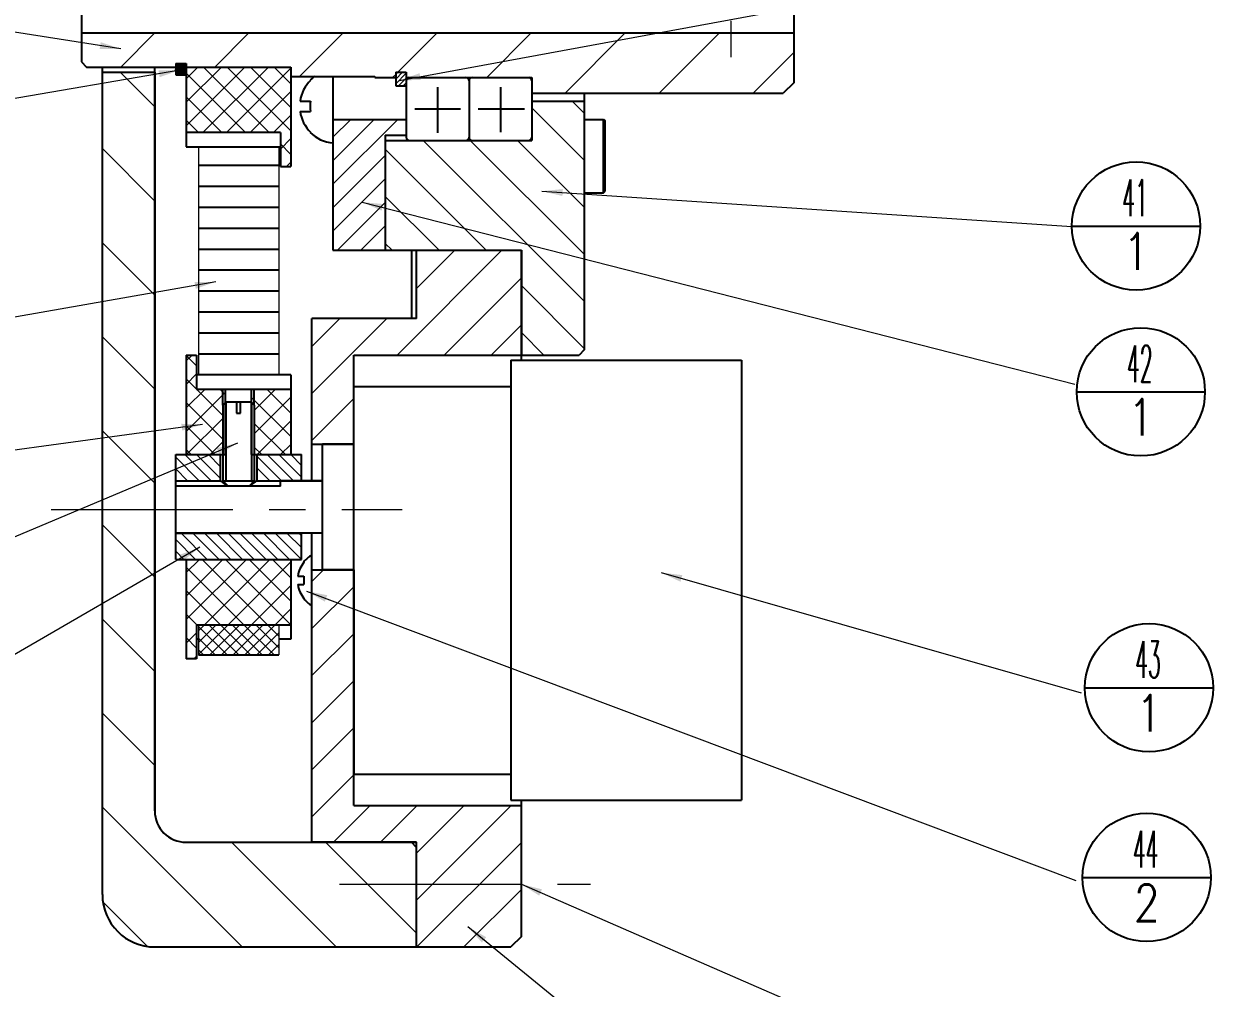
# Model space of a CAD drawing. Header units: millimetres. Extents: x 348 to 7549, y -2121 to -1262.
# Drawn here: x 1054 to 1167.5, y -1534 to -1442 of the extents above; entities that cross this region are included whole.
import ezdxf
from ezdxf.enums import TextEntityAlignment as Align

# ---------------------------------------------------------------- set-up
doc = ezdxf.new("R2010")
doc.units = ezdxf.units.MM
doc.header["$LTSCALE"] = 46.255
doc.linetypes.add('CENTER', pattern=[0.6, 0.375, -0.075, 0.075, -0.075])
doc.layers.get('0').update_dxf_attribs({"linetype": 'CONTINUOUS'})
doc.layers.add('3_ALL_AXES', color=7, linetype='CONTINUOUS')
doc.layers.add('7_ALL_FEATURES', color=7, linetype='CONTINUOUS')
for name, color, linetype, lineweight in [('dim', 82, 'CONTINUOUS', 9), ('中心线', 2, 'CENTER', 13), ('剖面线', 4, 'CONTINUOUS', 13), ('粗实线', 7, 'CONTINUOUS', 20)]:
    doc.layers.add(name, color=color, linetype=linetype, lineweight=lineweight)
doc.styles.add('ROMANC', font='romanc.shx', dxfattribs={"bigfont": 'gbcbig.shx'})
doc.styles.get("Standard").update_dxf_attribs({"font": 'txt', "width": 0.85, "bigfont": 'gbcbig.shx'})
doc.dimstyles.new('YanXiu', dxfattribs={"dimtxt": 2.5, "dimasz": 2.2, "dimexe": 0.66, "dimexo": 0.66, "dimgap": 0.66, "dimtad": 0, "dimtoh": 1, "dimdsep": 46, "dimtxsty": 'ROMANC', "dimcen": 0, "dimclrd": 256, "dimclre": 131, "dimclrt": 42, "dimazin": 2, "dimtfac": 1, "dimtofl": 0, "dimtmove": 0, "dimatfit": 3, "dimfxl": 1, "dimlwd": 5, "dimlwe": 5, "dimarcsym": 0})

msp = doc.modelspace()

# ---------------------------------------------------------------- hatches: boundary and pattern name
at = {"linetype": 'Continuous'}
h = msp.add_hatch(dxfattribs=at)
h.set_pattern_fill('DEFAULT__39', color=2, scale=0.153578, angle=85, style=0, pattern_type=0)
h.set_pattern_definition([(85, (922.42167, -1916.26405), (-0.152994003, 0.01338524), [])])
edge = h.paths.add_edge_path()
edge.add_line((1068.50904, -1435.35129), (1068.50904, -1436.44001))
edge.add_line((1068.50904, -1435.35129), (1069.50904, -1435.35129))
edge.add_line((1069.50904, -1435.35129), (1069.50904, -1436.44001))
edge.add_line((1068.50904, -1436.44001), (1069.50904, -1436.44001))
edge = h.paths.add_edge_path()
edge.add_line((1068.50904, -1445.74001), (1068.50904, -1446.82873))
edge.add_line((1068.50904, -1445.74001), (1069.50904, -1445.74001))
edge.add_line((1069.50904, -1445.74001), (1069.50904, -1446.82873))
edge.add_line((1068.50904, -1446.82873), (1069.50904, -1446.82873))
at = {"layer": '剖面线'}
h = msp.add_hatch(dxfattribs=at)
h.set_pattern_fill('LINE', color=256, scale=2, angle=135, style=0)
h.set_pattern_definition([(135, (-2663.8246, -1356.58), (-4.490128, -4.490128), [])])
h.paths.add_polyline_path([(1066.50904, -1406.09001, 0.414213562), (1061.50904, -1411.09001), (1061.50904, -1435.59001), (1066.50904, -1435.59001), (1066.50904, -1419.09001, -0.414213562), (1069.50904, -1416.09001), (1091.00904, -1416.09001), (1091.50904, -1415.59001), (1091.50904, -1406.09001)])
h.paths.add_polyline_path([(1066.50904, -1446.59001), (1061.50904, -1446.59001), (1061.50904, -1525.09001, 0.414213562), (1066.50904, -1530.09001), (1091.50904, -1530.09001), (1091.50904, -1520.59001), (1091.00904, -1520.09001), (1069.50904, -1520.09001, -0.414213562), (1066.50904, -1517.09001)])
h = msp.add_hatch(dxfattribs=at)
h.set_pattern_fill('LINE', color=256, angle=45, style=0)
h.set_pattern_definition([(45, (-2663.8246, -1356.58), (-2.245064, 2.245064), [])])
h.paths.add_polyline_path([(1101.50904, -1407.09001), (1100.50904, -1406.09001), (1091.50904, -1406.09001), (1091.50904, -1412.09001), (1093.70904, -1412.09001), (1101.50904, -1412.09001)])
h.paths.add_polyline_path([(1101.50904, -1416.09001), (1093.70904, -1416.09001), (1091.50904, -1416.09001), (1091.50904, -1418.59001), (1101.50904, -1418.59001)])
h.paths.add_polyline_path([(1093.70904, -1412.09001), (1091.50904, -1412.09001), (1091.50904, -1412.44001), (1093.50904, -1412.44001), (1093.50904, -1412.29001)])
h.paths.add_polyline_path([(1093.50904, -1415.89001), (1093.50904, -1415.74001), (1091.50904, -1415.74001), (1091.50904, -1416.09001), (1093.70904, -1416.09001)])
h.paths.add_polyline_path([(1101.50904, -1463.59001), (1091.50904, -1463.59001), (1091.50904, -1470.09001), (1081.50904, -1470.09001), (1081.50904, -1482.09001), (1085.50904, -1482.09001), (1085.50904, -1473.59001), (1101.50904, -1473.59001)])
h.paths.add_polyline_path([(1085.50904, -1494.09001), (1081.50904, -1494.09001), (1081.50904, -1520.09001), (1091.50904, -1520.09001), (1091.50904, -1530.09001), (1100.50904, -1530.09001), (1101.50904, -1529.09001), (1101.50904, -1516.59001), (1085.50904, -1516.59001)])
h = msp.add_hatch(dxfattribs=at)
h.set_pattern_fill('LINE', color=256, angle=135, style=0)
h.set_pattern_definition([(135, (-2663.8246, -1356.58), (-2.245064, -2.245064), [])])
h.paths.add_polyline_path([(1107.50904, -1418.09001), (1105.50904, -1418.09001), (1105.50904, -1416.34001), (1101.50904, -1416.34001), (1101.50904, -1418.59001), (1088.50904, -1418.59001), (1088.50904, -1421.59001), (1093.50904, -1421.59001), (1096.50904, -1421.59001), (1096.50904, -1421.94001), (1100.50904, -1421.94001), (1101.50046, -1423.59001), (1100.50904, -1425.24001), (1096.50904, -1425.24001), (1096.50904, -1425.59001), (1093.50904, -1425.59001), (1088.50904, -1425.59001), (1088.50904, -1429.09001), (1102.50904, -1429.09001), (1102.50904, -1432.84001), (1107.50904, -1432.84001)])
h.paths.add_polyline_path([(1107.50904, -1409.09001), (1107.00904, -1408.59001), (1101.50904, -1408.59001), (1101.50904, -1411.84001), (1105.50904, -1411.84001), (1105.50904, -1410.09001), (1107.50904, -1410.09001)])
h.paths.add_polyline_path([(1107.50904, -1449.34001), (1102.50904, -1449.34001), (1102.50904, -1453.09001), (1088.50904, -1453.09001), (1088.50904, -1463.59001), (1101.50904, -1463.59001), (1101.50904, -1473.59001), (1107.00904, -1473.59001), (1107.50904, -1473.09001), (1107.50904, -1473.09001)])
h = msp.add_hatch(dxfattribs=at)
h.set_pattern_fill('NET', color=256, scale=0.5, angle=45, style=0)
h.paths.add_polyline_path([(1079.50904, -1493.09001), (1069.50904, -1493.09001), (1069.50904, -1502.59001), (1070.50904, -1502.59001), (1070.50904, -1499.34001), (1079.50904, -1499.34001)])
h.paths.add_polyline_path([(1073.00904, -1476.84001), (1070.50904, -1476.84001), (1070.50904, -1473.59001), (1069.50904, -1473.59001), (1069.50904, -1483.09001), (1073.00904, -1483.09001), (1073.00904, -1478.36051)])
h.paths.add_polyline_path([(1079.50904, -1476.84001), (1076.00904, -1476.84001), (1076.00904, -1478.36051), (1076.00904, -1483.09001), (1079.50904, -1483.09001)])
h.paths.add_polyline_path([(1076.00904, -1476.84001), (1075.75904, -1476.84001), (1075.75904, -1478.11051), (1076.00904, -1478.36051)])
h.paths.add_polyline_path([(1073.25904, -1476.84001), (1073.00904, -1476.84001), (1073.00904, -1478.36051), (1073.25904, -1478.11051)])
h.paths.add_polyline_path([(1073.00904, -1429.84001), (1069.50904, -1429.84001), (1069.50904, -1436.09001), (1073.00904, -1436.09001), (1073.00904, -1431.36051)])
h.paths.add_polyline_path([(1079.50904, -1426.59001), (1078.50904, -1426.59001), (1078.50904, -1429.84001), (1076.00904, -1429.84001), (1076.00904, -1431.36051), (1076.00904, -1436.09001), (1079.50904, -1436.09001)])
h.paths.add_polyline_path([(1079.50904, -1446.09001), (1069.50904, -1446.09001), (1069.50904, -1452.34001), (1078.50904, -1452.34001), (1078.50904, -1455.59001), (1079.50904, -1455.59001)])
h = msp.add_hatch(dxfattribs=at)
h.set_pattern_fill('NET', color=256, scale=0.25, angle=45, style=0)
h.paths.add_polyline_path([(1078.35353, -1426.96738), (1070.68314, -1426.96738), (1070.68314, -1429.84001), (1078.35353, -1429.84001)])
h.paths.add_polyline_path([(1078.35353, -1499.34001), (1070.68314, -1499.34001), (1070.68314, -1502.21264), (1078.35353, -1502.21264)])
h = msp.add_hatch(dxfattribs=at)
h.set_pattern_fill('LINE', color=256, scale=2, angle=45, style=0)
h.set_pattern_definition([(45, (-2663.8246, -1356.58), (-4.490128, 4.490128), [])])
h.paths.add_polyline_path([(1102.50904, -1435.09001), (1090.50904, -1435.09001), (1090.50904, -1435.59001), (1089.50904, -1435.59001), (1089.50904, -1435.09001), (1087.50904, -1435.09001), (1087.50904, -1435.19001), (1079.50904, -1435.19001), (1079.50904, -1436.09001), (1077.50904, -1436.09001), (1077.50904, -1437.09001), (1071.50904, -1437.09001), (1071.50904, -1436.09001), (1069.50904, -1436.09001), (1069.50904, -1436.44001), (1068.50904, -1436.44001), (1068.50904, -1436.09001), (1060.00911, -1436.09001), (1059.50904, -1436.59007), (1059.50904, -1439.34001), (1119.50904, -1439.34001), (1119.50904, -1438.58999), (1119.50904, -1433.59001), (1102.50904, -1433.59001)])
h.paths.add_polyline_path([(1059.50904, -1442.84001), (1059.50904, -1445.58995), (1060.00911, -1446.09001), (1068.50904, -1446.09001), (1068.50904, -1445.74001), (1069.50904, -1445.74001), (1069.50904, -1446.09001), (1079.50904, -1446.09001), (1079.50904, -1446.99001), (1081.76735, -1446.99001, -0.000669969), (1081.77499, -1446.98451, 0.000669969), (1081.76735, -1446.99001), (1087.50904, -1446.99001), (1087.50904, -1447.09001), (1089.50904, -1447.09001), (1089.50904, -1446.59001), (1090.50904, -1446.59001), (1090.50904, -1447.09001), (1102.50904, -1447.09001), (1102.50904, -1448.59001), (1126.50902, -1448.59001), (1127.50904, -1447.58999), (1127.50904, -1442.84001)])
h.paths.add_polyline_path([(1127.50904, -1434.59003), (1126.50902, -1433.59001), (1123.50904, -1433.59001), (1123.50904, -1438.83999), (1123.50904, -1439.34001), (1127.50904, -1439.34001)])
h = msp.add_hatch(dxfattribs=at)
h.set_pattern_fill('LINE', color=256, scale=0.1, angle=45, style=0)
h.set_pattern_definition([(45, (-2663.82456, -1356.58012), (-0.224506403, 0.224506403), [])])
h.paths.add_polyline_path([(1090.50904, -1434.30362), (1089.50904, -1434.30362), (1089.50904, -1435.59001), (1090.50904, -1435.59001)])
h.paths.add_polyline_path([(1090.50904, -1446.59001), (1089.50904, -1446.59001), (1089.50904, -1447.8764), (1090.50904, -1447.8764)])
h = msp.add_hatch(dxfattribs=at)
h.set_pattern_fill('LINE', color=256, scale=0.25, angle=135, style=0)
h.set_pattern_definition([(135, (-2663.82456, -1356.5801), (-0.561266, -0.561266), [])])
h.paths.add_polyline_path([(1072.75904, -1485.59001), (1072.75904, -1483.09001), (1068.50904, -1483.09001), (1068.50904, -1485.59001)])
h.paths.add_polyline_path([(1080.50904, -1485.59001), (1080.50904, -1483.09001), (1076.25905, -1483.09001), (1076.25904, -1483.09001), (1076.25904, -1485.59001)])
h.paths.add_polyline_path([(1080.50904, -1493.09001), (1080.50904, -1490.59001), (1068.50904, -1490.59001), (1068.50904, -1493.09001)])

# ---------------------------------------------------------------- linework, layer by layer
at = {"color": 7, "linetype": 'Continuous'}
for p, q in [((1127.50904, -1434.59003), (1127.50904, -1447.58999)), ((1059.50904, -1436.59007), (1059.50904, -1445.58995)), ((1059.50904, -1442.84001), (1127.50904, -1442.84001)), ((1059.50904, -1442.84001), (1059.50904, -1445.58995)), ((1059.50904, -1442.84001), (1127.50904, -1442.84001)), ((1127.50904, -1442.84001), (1127.50904, -1447.58999)), ((1059.50904, -1445.58995), (1060.00911, -1446.09001)), ((1059.50904, -1445.58995), (1060.00911, -1446.09001)), ((1060.00911, -1446.09001), (1068.50904, -1446.09001)), ((1060.00911, -1446.09001), (1068.50904, -1446.09001)), ((1061.50904, -1525.09001), (1061.50904, -1446.09001)), ((1066.50904, -1517.09001), (1066.50904, -1446.09001)), ((1068.50904, -1445.74001), (1068.50904, -1446.82873)), ((1068.50904, -1445.74001), (1069.50904, -1445.74001)), ((1068.50904, -1445.74001), (1069.50904, -1445.74001)), ((1068.50904, -1445.74001), (1068.50904, -1446.09001)), ((1068.50904, -1445.74001), (1068.50904, -1446.83995)), ((1068.50904, -1445.74001), (1069.50904, -1445.74001)), ((1069.50904, -1445.74001), (1069.50904, -1446.82873)), ((1069.50904, -1445.74001), (1069.50904, -1446.09001)), ((1069.50904, -1445.74001), (1069.50904, -1453.71264)), ((1069.50904, -1446.09001), (1069.50904, -1452.34001)), ((1069.50904, -1446.09001), (1079.50904, -1446.09001)), ((1069.50904, -1446.09001), (1079.50904, -1446.09001)), ((1069.50904, -1446.09001), (1079.50904, -1446.09001)), ((1079.50904, -1446.09001), (1079.50904, -1455.59001)), ((1079.50904, -1446.09001), (1079.50904, -1446.99001)), ((1079.50904, -1446.09001), (1079.50904, -1455.59001)), ((1061.50904, -1525.09001), (1061.50904, -1446.59001)), ((1061.50904, -1446.59001), (1066.50904, -1446.59001)), ((1061.50904, -1446.59001), (1066.50904, -1446.59001)), ((1066.50904, -1446.59001), (1066.50904, -1517.09001)), ((1068.50904, -1446.82873), (1069.50904, -1446.82873)), ((1068.50904, -1446.82873), (1069.50904, -1446.82873)), ((1068.50904, -1446.84001), (1069.50904, -1446.84001)), ((1079.50904, -1446.99001), (1087.50904, -1446.99001)), ((1079.50904, -1446.99001), (1087.50904, -1446.99001)), ((1083.50904, -1446.99001), (1083.50904, -1463.59001)), ((1087.50904, -1446.99001), (1087.50904, -1447.09001)), ((1087.50904, -1446.99001), (1087.50904, -1447.09001)), ((1087.50904, -1447.09001), (1089.50904, -1447.09001)), ((1087.50904, -1447.09001), (1089.50904, -1447.09001)), ((1089.50904, -1446.59001), (1089.50904, -1447.8764)), ((1089.50904, -1446.59001), (1090.50904, -1446.59001)), ((1089.50904, -1446.59001), (1090.50904, -1446.59001)), ((1089.50904, -1446.59001), (1089.50904, -1447.09001)), ((1089.50904, -1446.59001), (1089.50904, -1447.88994)), ((1089.50904, -1446.59001), (1090.50904, -1446.59001)), ((1090.50904, -1446.59001), (1090.50904, -1447.8764)), ((1090.50904, -1446.59001), (1090.50904, -1447.09001)), ((1090.50904, -1446.59001), (1090.50904, -1452.79001)), ((1090.50904, -1447.09001), (1102.50904, -1447.09001)), ((1090.50904, -1447.09001), (1102.50904, -1447.09001)), ((1090.50904, -1447.39001), (1090.50904, -1449.25001)), ((1090.80904, -1447.09001), (1096.20904, -1447.09001)), ((1096.50904, -1447.09001), (1096.50904, -1452.79001)), ((1096.50904, -1447.39001), (1096.50904, -1449.25001)), ((1096.50904, -1447.39001), (1096.50904, -1449.25001)), ((1096.80904, -1447.09001), (1102.20904, -1447.09001)), ((1102.50904, -1447.09001), (1102.50904, -1448.59001)), ((1102.50904, -1447.09001), (1102.50904, -1453.09001)), ((1102.50904, -1447.39001), (1102.50904, -1449.25001)), ((1127.50904, -1447.58999), (1126.50902, -1448.59001)), ((1127.50904, -1447.58999), (1126.50902, -1448.59001)), ((1089.50904, -1447.8764), (1090.50904, -1447.8764)), ((1089.50904, -1447.8764), (1090.50904, -1447.8764)), ((1089.50904, -1447.89001), (1090.50904, -1447.89001)), ((1093.50904, -1448.00707), (1093.50904, -1452.38036)), ((1099.50904, -1448.00707), (1099.50904, -1452.32004)), ((1102.50904, -1448.59001), (1126.50902, -1448.59001)), ((1102.50904, -1448.59001), (1126.50902, -1448.59001)), ((1107.50904, -1448.59001), (1107.50904, -1473.09001)), ((1102.50904, -1449.34001), (1102.50904, -1453.09001)), ((1102.50904, -1449.34001), (1107.50904, -1449.34001)), ((1102.50904, -1449.34001), (1107.50904, -1449.34001)), ((1107.50904, -1449.34001), (1107.50904, -1473.09001)), ((1090.50904, -1450.93001), (1090.50904, -1452.79001)), ((1091.33729, -1450.09001), (1095.68492, -1450.09001)), ((1096.50904, -1450.93001), (1096.50904, -1452.79001)), ((1096.50904, -1450.93001), (1096.50904, -1452.79001)), ((1097.37566, -1450.09001), (1101.81387, -1450.09001)), ((1102.50904, -1450.93001), (1102.50904, -1452.79001)), ((1083.50904, -1451.09001), (1083.50904, -1463.59001)), ((1083.50904, -1451.09001), (1090.50904, -1451.09001)), ((1083.50904, -1451.09001), (1090.50904, -1451.09001)), ((1090.50904, -1451.09001), (1090.50904, -1452.59001)), ((1078.50904, -1452.34001), (1069.50904, -1452.34001)), ((1078.50904, -1452.34001), (1069.50904, -1452.34001)), ((1078.50904, -1452.34001), (1078.50904, -1455.59001)), ((1078.50904, -1452.34001), (1078.50904, -1455.59001)), ((1088.50904, -1452.59001), (1090.50904, -1452.59001)), ((1088.50904, -1452.59001), (1088.50904, -1463.59001)), ((1088.50904, -1452.59001), (1090.50904, -1452.59001)), ((1088.50904, -1453.09001), (1088.50904, -1463.59001)), ((1088.50904, -1453.09001), (1102.50904, -1453.09001)), ((1088.50904, -1453.09001), (1102.50904, -1453.09001)), ((1090.80904, -1453.09001), (1096.20904, -1453.09001)), ((1096.80904, -1453.09001), (1102.20904, -1453.09001)), ((1069.50904, -1453.71264), (1078.50904, -1453.71264)), ((1070.68314, -1455.46738), (1078.35353, -1455.46738)), ((1078.50904, -1455.59001), (1079.50904, -1455.59001)), ((1078.50904, -1455.59001), (1079.50904, -1455.59001)), ((1070.68314, -1457.46738), (1078.35353, -1457.46738)), ((1070.68314, -1459.46738), (1078.35353, -1459.46738)), ((1070.68314, -1461.46738), (1078.35353, -1461.46738)), ((1070.68314, -1463.46738), (1078.35353, -1463.46738)), ((1083.50904, -1463.59001), (1088.00904, -1463.59001)), ((1083.50904, -1463.59001), (1088.50904, -1463.59001)), ((1088.50904, -1463.59001), (1101.50904, -1463.59001)), ((1088.50904, -1463.59001), (1101.50904, -1463.59001)), ((1091.00904, -1463.59001), (1091.00904, -1470.09001)), ((1091.50904, -1470.09001), (1091.50904, -1463.59001)), ((1091.50904, -1463.59001), (1101.50904, -1463.59001)), ((1091.50904, -1470.09001), (1091.50904, -1463.59001)), ((1101.50904, -1463.59001), (1101.50904, -1473.59001)), ((1101.50904, -1473.59001), (1101.50904, -1463.59001)), ((1101.50904, -1474.09001), (1101.50904, -1463.59001)), ((1070.68314, -1465.46738), (1078.35353, -1465.46738)), ((1070.68314, -1467.46738), (1078.35353, -1467.46738)), ((1070.68314, -1469.46738), (1078.35353, -1469.46738)), ((1081.50904, -1482.09001), (1081.50904, -1470.09001)), ((1091.50904, -1470.09001), (1081.50904, -1470.09001)), ((1081.50904, -1485.59001), (1081.50904, -1470.09001)), ((1091.50904, -1470.09001), (1081.50904, -1470.09001)), ((1070.68314, -1471.46738), (1078.35353, -1471.46738)), ((1069.50904, -1473.59001), (1069.50904, -1483.09001)), ((1069.50904, -1473.59001), (1069.50904, -1483.09001)), ((1069.50904, -1473.59001), (1070.50904, -1473.59001)), ((1070.50904, -1473.59001), (1070.50904, -1476.84001)), ((1070.50904, -1473.59001), (1070.50904, -1476.84001)), ((1070.68314, -1473.46738), (1078.35353, -1473.46738)), ((1085.50904, -1473.59001), (1101.50904, -1473.59001)), ((1085.50904, -1516.59001), (1085.50904, -1473.59001)), ((1085.50904, -1473.59001), (1107.00904, -1473.59001)), ((1101.50904, -1473.59001), (1107.00904, -1473.59001)), ((1107.50904, -1473.09001), (1107.00904, -1473.59001)), ((1107.50904, -1473.09001), (1107.00904, -1473.59001)), ((1100.50904, -1474.09001), (1122.50904, -1474.09001)), ((1100.50904, -1474.09001), (1100.50904, -1516.09001)), ((1100.50904, -1474.09001), (1122.50904, -1474.09001)), ((1122.50904, -1474.09001), (1122.50904, -1516.09001)), ((1122.50904, -1474.09001), (1122.50904, -1516.09001)), ((1079.50904, -1475.46738), (1070.50904, -1475.46738)), ((1079.50904, -1475.46738), (1079.50904, -1483.09001)), ((1070.50904, -1476.84001), (1073.25904, -1476.84001)), ((1070.50904, -1476.84001), (1079.50904, -1476.84001)), ((1073.25904, -1483.09001), (1073.25904, -1476.84001)), ((1073.25904, -1483.09001), (1073.25904, -1476.84001)), ((1075.75904, -1483.09001), (1075.75904, -1476.84001)), ((1075.75904, -1476.84001), (1079.50904, -1476.84001)), ((1075.75904, -1483.09001), (1075.75904, -1476.84001)), ((1079.50904, -1476.84001), (1079.50904, -1483.09001)), ((1085.50904, -1476.59001), (1100.50904, -1476.59001)), ((1085.50904, -1476.59001), (1100.50904, -1476.59001)), ((1073.27954, -1478.09001), (1073.00904, -1478.36051)), ((1073.27954, -1478.09001), (1073.00904, -1478.36051)), ((1074.30904, -1478.09001), (1073.27954, -1478.09001)), ((1075.73854, -1478.09001), (1073.27954, -1478.09001)), ((1074.30904, -1478.09001), (1074.30904, -1479.14001)), ((1074.30904, -1478.09001), (1074.30904, -1479.14001)), ((1075.73854, -1478.09001), (1074.70904, -1478.09001)), ((1074.70904, -1479.14001), (1074.70904, -1478.09001)), ((1074.70904, -1479.14001), (1074.70904, -1478.09001)), ((1075.73854, -1478.09001), (1076.00904, -1478.36051)), ((1075.73854, -1478.09001), (1076.00904, -1478.36051)), ((1073.00904, -1478.36051), (1073.00904, -1485.59001)), ((1073.00904, -1478.36051), (1073.00904, -1485.59001)), ((1074.30904, -1479.14001), (1074.70904, -1479.14001)), ((1074.30904, -1479.14001), (1074.70904, -1479.14001)), ((1076.00904, -1478.36051), (1076.00904, -1485.59001)), ((1076.00904, -1478.36051), (1076.00904, -1485.59001)), ((1081.50904, -1482.09001), (1085.50904, -1482.09001)), ((1081.50904, -1482.09001), (1085.50904, -1482.09001)), ((1085.50904, -1482.09001), (1082.50904, -1482.09001)), ((1082.50904, -1494.09001), (1082.50904, -1482.09001)), ((1068.50904, -1485.59001), (1068.50904, -1483.09001)), ((1068.50904, -1483.09001), (1072.75904, -1483.09001)), ((1068.50904, -1493.09001), (1068.50904, -1483.09001)), ((1068.50904, -1483.09001), (1073.25904, -1483.09001)), ((1069.50904, -1483.09001), (1073.25904, -1483.09001)), ((1072.75904, -1483.09001), (1072.75904, -1485.59001)), ((1072.75904, -1483.09001), (1072.75904, -1485.59001)), ((1075.75904, -1483.09001), (1079.50904, -1483.09001)), ((1075.75904, -1483.09001), (1080.50904, -1483.09001)), ((1076.25904, -1483.09001), (1076.25904, -1485.59001)), ((1076.25904, -1483.09001), (1080.50904, -1483.09001)), ((1076.25904, -1483.09001), (1076.25904, -1485.59001)), ((1080.50904, -1485.59001), (1080.50904, -1483.09001)), ((1080.50904, -1485.59001), (1080.50904, -1483.09001)), ((1068.50904, -1485.59001), (1072.75904, -1485.59001)), ((1068.50904, -1485.59001), (1072.75904, -1485.59001)), ((1068.50904, -1490.59001), (1068.50904, -1486.09001)), ((1078.50904, -1486.09001), (1068.50904, -1486.09001)), ((1078.50904, -1486.09001), (1068.50904, -1486.09001)), ((1073.00904, -1485.59001), (1073.50904, -1486.09001)), ((1073.00904, -1485.59001), (1073.50904, -1486.09001)), ((1073.00904, -1485.59001), (1076.00904, -1485.59001)), ((1075.50904, -1486.09001), (1073.50904, -1486.09001)), ((1076.00904, -1485.59001), (1075.50904, -1486.09001)), ((1076.00904, -1485.59001), (1075.50904, -1486.09001)), ((1076.25904, -1485.59001), (1080.50904, -1485.59001)), ((1076.25904, -1485.59001), (1082.50904, -1485.59001)), ((1078.50904, -1486.09001), (1078.50904, -1485.59001)), ((1082.50904, -1485.59001), (1078.50904, -1485.59001)), ((1078.50904, -1486.09001), (1078.50904, -1485.59001)), ((1068.50904, -1493.09001), (1068.50904, -1490.59001)), ((1068.50904, -1490.59001), (1080.50904, -1490.59001)), ((1082.50904, -1490.59001), (1068.50904, -1490.59001)), ((1082.50904, -1490.59001), (1068.50904, -1490.59001)), ((1080.50904, -1493.09001), (1080.50904, -1490.59001)), ((1080.50904, -1493.09001), (1080.50904, -1490.59001)), ((1081.50904, -1520.09001), (1081.50904, -1490.59001)), ((1082.50904, -1494.09001), (1082.50904, -1490.59001)), ((1068.50904, -1493.09001), (1080.50904, -1493.09001)), ((1068.50904, -1493.09001), (1080.50904, -1493.09001)), ((1069.50904, -1493.09001), (1069.50904, -1502.59001)), ((1069.50904, -1493.09001), (1079.50904, -1493.09001)), ((1069.50904, -1493.09001), (1069.50904, -1502.59001)), ((1079.50904, -1493.09001), (1079.50904, -1499.34001)), ((1079.50904, -1493.09001), (1079.50904, -1500.71264)), ((1081.50904, -1520.09001), (1081.50904, -1494.09001)), ((1081.50904, -1494.09001), (1085.50904, -1494.09001)), ((1081.50904, -1494.09001), (1085.50904, -1494.09001)), ((1085.50904, -1494.09001), (1082.50904, -1494.09001)), ((1085.50904, -1494.09001), (1085.50904, -1513.59001)), ((1085.50904, -1516.59001), (1085.50904, -1494.09001)), ((1070.50904, -1499.34001), (1070.50904, -1502.59001)), ((1070.50904, -1499.34001), (1079.50904, -1499.34001)), ((1070.50904, -1499.34001), (1070.50904, -1502.59001)), ((1070.50904, -1499.34001), (1079.50904, -1499.34001)), ((1070.68314, -1500.71264), (1070.50904, -1500.71264)), ((1079.50904, -1500.71264), (1078.35353, -1500.71264)), ((1070.50904, -1502.59001), (1069.50904, -1502.59001)), ((1070.50904, -1502.59001), (1069.50904, -1502.59001)), ((1070.68314, -1502.21264), (1078.35353, -1502.21264)), ((1085.50904, -1513.59001), (1100.50904, -1513.59001)), ((1085.50904, -1513.59001), (1100.50904, -1513.59001)), ((1100.50904, -1513.59001), (1100.50904, -1516.09001)), ((1085.50904, -1516.59001), (1101.50904, -1516.59001)), ((1085.50904, -1516.59001), (1101.50904, -1516.59001)), ((1100.50904, -1516.09001), (1122.50904, -1516.09001)), ((1100.50904, -1516.09001), (1122.50904, -1516.09001)), ((1101.50904, -1529.09001), (1101.50904, -1516.09001)), ((1101.50904, -1529.09001), (1101.50904, -1516.59001)), ((1069.50904, -1520.09001), (1091.00904, -1520.09001)), ((1069.50904, -1520.09001), (1091.50904, -1520.09001)), ((1091.50904, -1520.09001), (1081.50904, -1520.09001)), ((1091.50904, -1520.59001), (1091.00904, -1520.09001)), ((1091.50904, -1520.59001), (1091.00904, -1520.09001)), ((1091.50904, -1530.09001), (1091.50904, -1520.09001)), ((1091.50904, -1530.09001), (1091.50904, -1520.09001)), ((1091.50904, -1530.09001), (1091.50904, -1520.59001)), ((1101.50904, -1529.09001), (1100.50904, -1530.09001)), ((1101.50904, -1529.09001), (1100.50904, -1530.09001)), ((1066.50904, -1530.09001), (1091.50904, -1530.09001)), ((1066.50904, -1530.09001), (1100.50904, -1530.09001)), ((1091.50904, -1530.09001), (1100.50904, -1530.09001))]:
    msp.add_line(p, q, dxfattribs=at)
at = {"color": 2, "linetype": 'Continuous'}
for p, q in [((1154.06886, -1461.27049), (1166.31516, -1461.27049)), ((1073.00904, -1478.36051), (1073.00904, -1476.84001)), ((1076.00904, -1478.36051), (1076.00904, -1476.84001)), ((1154.51836, -1477.09858), (1166.76466, -1477.09858)), ((1073.27954, -1478.09001), (1073.27954, -1485.59001)), ((1075.73854, -1478.09001), (1075.73854, -1485.59001)), ((1155.30307, -1505.3484), (1167.54937, -1505.3484)), ((1155.08203, -1523.45494), (1167.32833, -1523.45494))]:
    msp.add_line(p, q, dxfattribs=at)
for centre in [(1160.19201, -1461.27049), (1160.64151, -1477.09858), (1161.42622, -1505.3484), (1161.20518, -1523.45494)]:
    msp.add_circle(centre, 6.12315, dxfattribs=at)
at = {"color": 7, "linetype": 'Continuous'}
for centre, radius, start, end in [((1090.80904, -1447.39001), 0.3, 90, 180), ((1096.20904, -1447.39001), 0.3, 0, 90), ((1096.80904, -1447.39001), 0.3, 90, 180), ((1102.20904, -1447.39001), 0.3, 0, 90), ((1090.80904, -1452.79001), 0.3, 180, 270), ((1096.20904, -1452.79001), 0.3, 270, 360), ((1096.80904, -1452.79001), 0.3, 180, 270), ((1102.20904, -1452.79001), 0.3, 270, 360), ((1069.50904, -1517.09001), 3, 180, 270), ((1066.50904, -1525.09001), 5, 180, 270)]:
    msp.add_arc(centre, radius, start, end, dxfattribs=at)
for points, start_tangent, end_tangent in [([(1073.4099, -1485.99344), (1073.34444, -1485.95839), (1073.13265, -1485.83569), (1072.96579, -1485.73011), (1072.84776, -1485.65128), (1072.77964, -1485.60438), (1072.75904, -1485.59001)], (-0.88564794, 0.464357327), (-0.819232581, 0.5734614)), ([(1076.25904, -1485.59001), (1076.23823, -1485.60453), (1076.16974, -1485.65168), (1076.05139, -1485.7307), (1075.88437, -1485.83634), (1075.67222, -1485.95917), (1075.60812, -1485.99347)], (-0.819230092, -0.573464957), (-0.885654955, -0.464343946))]:
    msp.add_spline(points, degree=3, dxfattribs=dict(at, start_tangent=start_tangent, end_tangent=end_tangent))
at = {"layer": '3_ALL_AXES', "color": 7, "linetype": 'Continuous'}
for p, q in [((1107.50904, -1451.09001), (1109.35904, -1451.09001)), ((1107.50904, -1458.09001), (1109.35904, -1458.09001))]:
    msp.add_line(p, q, dxfattribs=at)
for centre, radius, start, end in [((1083.8231, -1449.84001), 3.51406, 125.6500487, 134.6488364), ((1083.8231, -1449.84001), 3.51406, 225.3511634, 264.8724596), ((1082.88456, -1495.09001), 2.77552, 119.753897, 140.9120712), ((1082.88456, -1495.09001), 2.77552, 219.0879286, 240.246103)]:
    msp.add_arc(centre, radius, start, end, dxfattribs=at)
at = {"layer": '7_ALL_FEATURES', "color": 7, "linetype": 'Continuous'}
for p, q in [((1081.35356, -1447.34001), (1081.37869, -1447.36544)), ((1080.38092, -1449.34001), (1081.37869, -1449.34001)), ((1080.38092, -1450.34001), (1081.37869, -1450.34001)), ((1109.35904, -1458.09001), (1109.35904, -1451.09001)), ((1109.35904, -1451.09001), (1109.50904, -1451.24001)), ((1109.50904, -1457.94001), (1109.50904, -1451.24001)), ((1081.37869, -1452.31457), (1081.35356, -1452.34001)), ((1109.35904, -1458.09001), (1109.50904, -1457.94001)), ((1080.73026, -1493.34001), (1080.75275, -1493.35828)), ((1080.1673, -1494.69001), (1080.75275, -1494.69001)), ((1080.1673, -1495.49001), (1080.75275, -1495.49001)), ((1080.75275, -1496.82174), (1080.73026, -1496.84001))]:
    msp.add_line(p, q, dxfattribs=at)
for centre, radius, start, end in [((1083.8231, -1449.84001), 3.47831, 134.6488366, 171.7352146), ((1086.33963, -1449.84001), 4.98608, 174.2447476, 185.7552524), ((1083.8231, -1449.84001), 3.47831, 188.2647854, 225.3511634), ((1082.88456, -1495.09001), 2.74655, 140.9120714, 171.6258054), ((1084.29789, -1495.09001), 3.56764, 173.5625153, 186.4374847), ((1082.88456, -1495.09001), 2.74655, 188.3741946, 219.0879286)]:
    msp.add_arc(centre, radius, start, end, dxfattribs=at)
at = {"layer": '中心线'}
for p, q in [((1121.50904, -1420.85702), (1121.50904, -1446.2092)), ((1056.61211, -1488.34001), (1090.12984, -1488.34001)), ((1084.14715, -1524.09001), (1108.09387, -1524.09001))]:
    msp.add_line(p, q, dxfattribs=at)
at = {"layer": '剖面线'}
for p, q in [((1083.50904, -1452.79614), (1085.21517, -1451.09001)), ((1083.50904, -1455.0412), (1087.46024, -1451.09001)), ((1083.50904, -1457.28627), (1089.7053, -1451.09001)), ((1090.45037, -1452.59001), (1090.50904, -1452.53133)), ((1083.50904, -1459.53133), (1088.50904, -1454.53133)), ((1083.50904, -1461.7764), (1088.50904, -1456.7764)), ((1083.94049, -1463.59001), (1088.50904, -1459.02146)), ((1086.18556, -1463.59001), (1088.50904, -1461.26652))]:
    msp.add_line(p, q, dxfattribs=at)
at = {"layer": '粗实线'}
for p, q in [((1070.68314, -1453.71264), (1070.68314, -1475.46738)), ((1078.35353, -1453.71264), (1078.35353, -1475.46738)), ((1070.68314, -1499.34001), (1070.68314, -1502.21264)), ((1078.35353, -1499.34001), (1078.35353, -1502.21264))]:
    msp.add_line(p, q, dxfattribs=at)

# ---------------------------------------------------------------- texts
at = {"color": 2, "linetype": 'Continuous'}
for s, height, width, p, p2 in [('41', 3.498943, 0.525, (1158.86259, -1460.33197), (1161.31185, -1460.33197)), ('1', 3.49894, 2.1, (1158.96282, -1465.4437), (1161.41208, -1465.4437)), ('42', 3.498943, 0.42, (1159.3121, -1476.16006), (1161.76136, -1476.16006)), ('1', 3.49894, 2.1, (1159.41233, -1481.27179), (1161.86159, -1481.27179)), ('43', 3.498943, 0.42, (1160.09681, -1504.40988), (1162.54607, -1504.40988)), ('1', 3.49894, 2.1, (1160.19704, -1509.52162), (1162.6463, -1509.52162)), ('44', 3.498943, 0.42, (1159.87577, -1522.51642), (1162.32503, -1522.51642)), ('2', 3.49894, 1.05, (1159.976, -1527.62816), (1162.42526, -1527.62816))]:
    msp.add_text(s, height=height, dxfattribs=dict(at, width=width)).set_placement(p, p2, align=Align.FIT)

# ---------------------------------------------------------------- leaders
at = {"layer": 'dim'}
for points in [[(1089.88277, -1447.36876), (1153.54501, -1435.63805)], [(1063.2745, -1444.35552), (1015.46318, -1436.81419)], [(1068.89329, -1446.39534), (1015.32961, -1455.59623)], [(1103.45061, -1457.94037), (1154.04857, -1461.31639)], [(1086.31477, -1458.99379), (1154.33091, -1476.37524)], [(1072.33568, -1466.59296), (1015.98085, -1476.51185)], [(1071.06875, -1480.20223), (1016.26888, -1487.73569)], [(1074.39437, -1481.99623), (1015.82465, -1506.66295)], [(1070.80457, -1491.93118), (1016.26563, -1523.50783)], [(1114.86065, -1494.35814), (1154.95563, -1505.8189)], [(1080.98787, -1496.11186), (1154.42171, -1523.7291)], [(1101.50904, -1524.09001), (1154.00635, -1546.95794)], [(1096.39388, -1528.14987), (1115.8567, -1544.00962)]]:
    msp.add_leader(points, dimstyle='YanXiu', override={"dimasz": 2, "dimgap": 0.66, "dimtad": 0}, dxfattribs=at)

doc.saveas('drawing.dxf')
